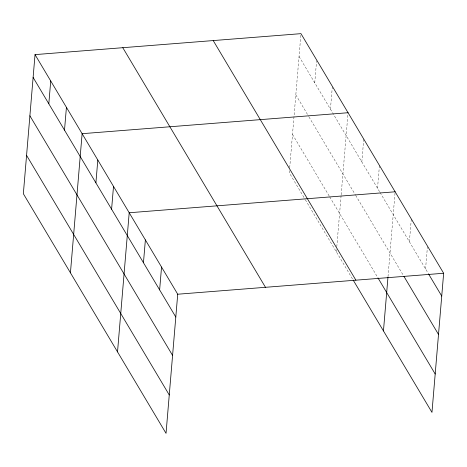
<?xml version="1.0" encoding="UTF-8"?>
<svg xmlns="http://www.w3.org/2000/svg" width="467" height="467" viewBox="0 0 467 467"><rect width="100%" height="100%" fill="white"/><g stroke="black" fill="none" stroke-linecap="round" stroke-linejoin="round"><path stroke-width="0.35" stroke-dasharray="2.33 1.75" d="M289.464 170.607L289.283 172.778L304.98 199.135M289.709 167.711L300.906 34.365M314.746 82.822L316.603 60.722M330.443 109.179L332.3 87.078M336.368 251.847L336.549 249.676M336.795 246.78L341.103 195.492M341.161 194.774L348.049 112.722M361.832 161.897L363.746 139.078M377.529 188.254L379.443 165.435M388.007 276.715L395.076 192.503M409.39 241.76L411.31 218.947M425.565 268.916L427.422 246.815M299.049 56.466L379.718 191.931M380.08 192.544L428.502 273.855M295.827 94.854L308.605 116.306M308.967 116.919L355.323 194.762M355.691 195.375L403.599 275.828M292.505 134.397L329.369 196.303M329.737 196.916L377.552 277.211M305.342 199.748L352.795 279.429"/><path stroke-width="0.7" d="M35.031 54.616L23.35 193.741L166.036 433.347L177.717 294.222L35.031 54.616L300.964 33.653L443.65 273.259L431.969 412.384L353.157 280.042M48.813 103.791L50.728 80.972M64.504 130.147L66.425 107.328M70.435 272.816L82.116 133.685L348.049 112.722M95.898 182.86L97.813 160.041M111.595 209.216L113.51 186.397M117.521 351.884L129.201 212.754L395.14 191.791M143.457 262.728L145.377 239.91M159.632 289.884L161.547 267.066M383.454 330.916L387.949 277.439M177.717 294.222L443.65 273.259M428.869 274.473L441.735 296.072M403.967 276.441L438.513 334.454M377.92 277.824L435.191 374.003M213.209 40.571L355.895 280.177M122.792 47.698L265.472 287.304M33.116 77.434L175.802 317.04M29.894 115.816L172.58 355.422M26.572 155.359L169.258 394.965"/></g></svg>
